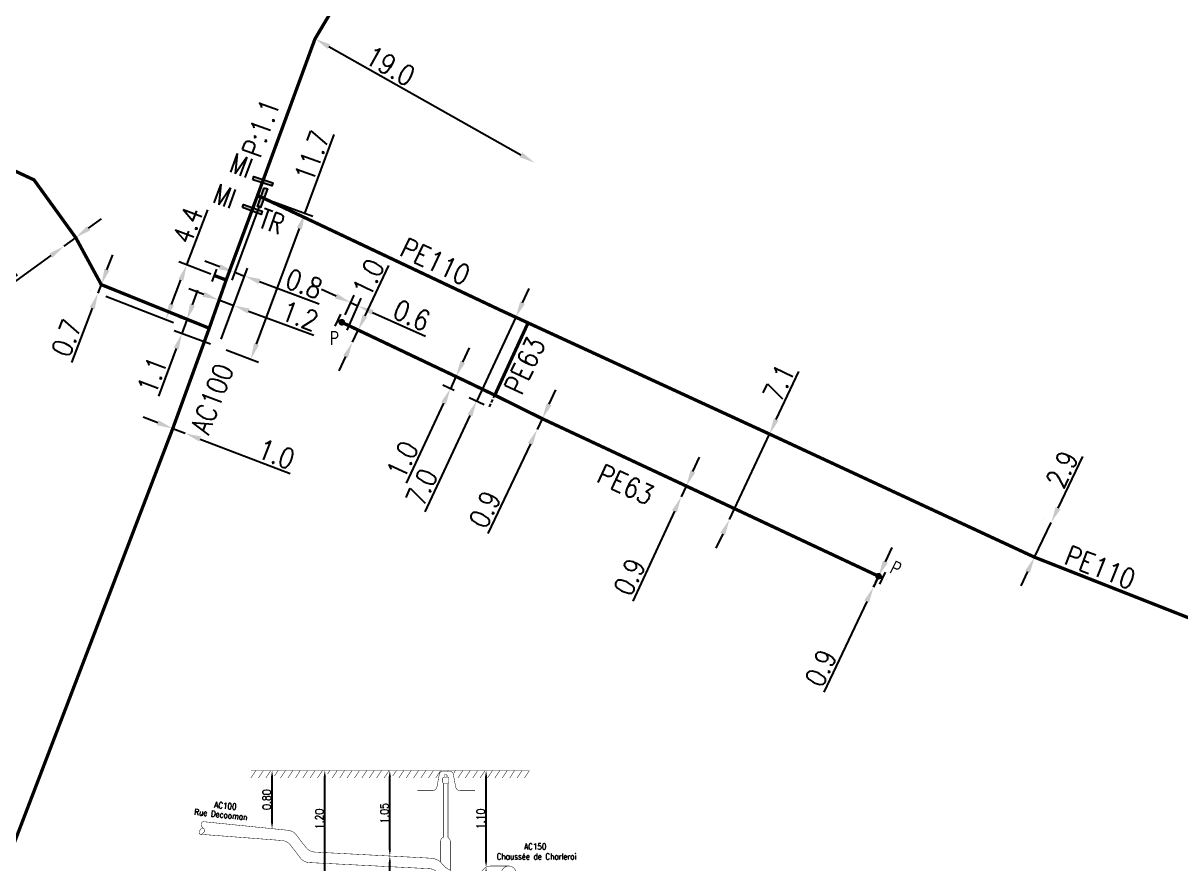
# Model space of a CAD drawing. Header units: millimetres. Extents: x 155997 to 157006, y 121209 to 122008.
# Drawn here: x 156590.5 to 156677.7, y 121473.3 to 121536.6 of the extents above; entities that cross this region are included whole.
import ezdxf
from ezdxf.enums import TextEntityAlignment as Align

# ---------------------------------------------------------------- set-up
doc = ezdxf.new("R2010")
doc.units = ezdxf.units.MM
for name, pattern in [('DASHED', [0.75, 0.5, -0.25]), ('L_25_AP', [2000, 1000, 1000]), ('L_25_PE', [2000, 1000, 1000])]:
    doc.linetypes.add(name, pattern=pattern)
doc.layers.get('0').update_dxf_attribs({"linetype": 'CONTINUOUS'})
for name, color, linetype in [('L_150', 1, 'CONTINUOUS'), ('L_300', 7, 'CONTINUOUS'), ('L_340', 7, 'CONTINUOUS'), ('L_900', 7, 'CONTINUOUS')]:
    doc.layers.add(name, color=color, linetype=linetype)
doc.styles.add('G_ROMANS', font='ROMANS.SHX', dxfattribs={"width": 0.75})
doc.styles.get("Standard").update_dxf_attribs({"font": 'romans.shx', "width": 0.85})
doc.dimstyles.get("Standard").update_dxf_attribs({"dimtxt": 1.5, "dimasz": 1.2, "dimexe": 0.625, "dimexo": 0.625, "dimgap": 0.25, "dimtad": 1, "dimdec": 1, "dimzin": 0, "dimdsep": 46, "dimtxsty": 'Standard', "dimcen": -0.5, "dimadec": 0, "dimazin": 0, "dimtfac": 1, "dimtdec": 1, "dimtmove": 0, "dimatfit": 3, "dimfxl": 0, "dimtolj": 1, "dimtzin": 0, "dimarcsym": 0})

# ---------------------------------------------------------------- blocks, each defined once
blk = doc.blocks.new('*D225')
at = {"layer": 'L_150', "color": 0, "linetype": 'Continuous', "lineweight": -2, "transparency": 16777216}
for p, q in [((156647.213, 121506.736), (156648.912, 121510.366)), ((156643.694, 121499.22), (156646.704, 121505.65)), ((156646.138, 121505.915), (156646.138, 121505.915)), ((156643.128, 121499.485), (156643.128, 121499.485)), ((156643.185, 121498.133), (156642.676, 121497.046))]:
    blk.add_line(p, q, dxfattribs=at)
at = {"layer": 'L_150', "color": 0, "linetype": 'Continuous', "transparency": 16777216}
for points in [[(156647.032, 121506.821), (156647.394, 121506.652), (156646.704, 121505.65)], [(156643.004, 121498.218), (156643.366, 121498.048), (156643.694, 121499.22)]]:
    blk.add_solid(points, dxfattribs=at)
at = {"layer": 'L_150', "color": 0, "linetype": 'Continuous', "transparency": 16777216, "insert": (156647.412, 121509.518), "char_height": 1.5, "attachment_point": 5, "rotation": 64.91203}
blk.add_mtext('\\A1;7.1', dxfattribs=at)
blk = doc.blocks.new('*D226')
at = {"layer": 'L_150', "color": 0, "linetype": 'Continuous', "lineweight": -2, "transparency": 16777216}
for p, q in [((156668.434, 121500.074), (156670.301, 121503.96)), ((156666.659, 121496.379), (156667.915, 121498.993)), ((156667.351, 121499.263), (156667.351, 121499.263)), ((156666.139, 121495.297), (156665.619, 121494.216))]:
    blk.add_line(p, q, dxfattribs=at)
at = {"layer": 'L_150', "color": 0, "linetype": 'Continuous', "transparency": 16777216}
for points in [[(156668.254, 121500.161), (156668.615, 121499.988), (156667.915, 121498.993)], [(156665.959, 121495.384), (156666.319, 121495.211), (156666.659, 121496.379)]]:
    blk.add_solid(points, dxfattribs=at)
at = {"layer": 'L_150', "color": 0, "linetype": 'Continuous', "transparency": 16777216, "insert": (156668.726, 121502.991), "char_height": 1.5, "attachment_point": 5, "rotation": 64.33827}
blk.add_mtext('\\A1;2.9', dxfattribs=at)
blk = doc.blocks.new('*D230')
at = {"layer": 'L_150', "color": 0, "linetype": 'Continuous', "lineweight": -2, "transparency": 16777216}
for p, q in [((156623.611, 121511.058), (156624.118, 121512.146)), ((156623.388, 121509.838), (156622.537, 121510.235)), ((156623.103, 121509.971), (156622.68, 121509.065)), ((156622.966, 121508.932), (156622.114, 121509.329)), ((156622.172, 121507.978), (156619.355, 121501.943))]:
    blk.add_line(p, q, dxfattribs=at)
at = {"layer": 'L_150', "color": 0, "linetype": 'Continuous', "transparency": 16777216}
for points in [[(156623.429, 121511.143), (156623.792, 121510.974), (156623.103, 121509.971)], [(156621.991, 121508.062), (156622.354, 121507.893), (156622.68, 121509.065)]]:
    blk.add_solid(points, dxfattribs=at)
at = {"layer": 'L_150', "color": 0, "linetype": 'Continuous', "transparency": 16777216, "insert": (156619.082, 121503.72), "char_height": 1.5, "attachment_point": 5, "rotation": 64.97831}
blk.add_mtext('\\A1;1.0', dxfattribs=at)
blk = doc.blocks.new('*D231')
at = {"layer": 'L_340', "color": 0, "linetype": 'Continuous', "lineweight": -2, "transparency": 16777216}
for p, q in [((156616.259, 121514.559), (156618.057, 121518.343)), ((156615.079, 121513.791), (156616.308, 121513.207)), ((156615.315, 121512.572), (156615.744, 121513.475)), ((156614.8, 121511.488), (156614.284, 121510.404))]:
    blk.add_line(p, q, dxfattribs=at)
at = {"layer": 'L_340', "color": 0, "linetype": 'Continuous', "transparency": 16777216}
for points in [[(156616.078, 121514.645), (156616.44, 121514.473), (156615.744, 121513.475)], [(156614.619, 121511.574), (156614.98, 121511.402), (156615.315, 121512.572)]]:
    blk.add_solid(points, dxfattribs=at)
at = {"layer": 'L_340', "color": 0, "linetype": 'Continuous', "transparency": 16777216, "insert": (156616.513, 121517.422), "char_height": 1.5, "attachment_point": 5, "rotation": 64.57909}
blk.add_mtext('\\A1;1.0', dxfattribs=at)
blk = doc.blocks.new('*D232')
at = {"layer": 'L_150', "color": 0, "linetype": 'Continuous', "lineweight": -2, "transparency": 16777216}
for p, q in [((156628.11, 121515.525), (156628.617, 121516.612)), ((156627.602, 121514.437), (156624.663, 121508.139)), ((156627.038, 121514.701), (156628.169, 121514.173)), ((156624.098, 121508.403), (156625.229, 121507.875)), ((156624.155, 121507.052), (156620.766, 121499.792))]:
    blk.add_line(p, q, dxfattribs=at)
at = {"layer": 'L_150', "color": 0, "linetype": 'Continuous', "transparency": 16777216}
for points in [[(156627.929, 121515.609), (156628.291, 121515.44), (156627.602, 121514.437)], [(156623.974, 121507.137), (156624.336, 121506.967), (156624.663, 121508.139)]]:
    blk.add_solid(points, dxfattribs=at)
at = {"layer": 'L_150', "color": 0, "linetype": 'Continuous', "transparency": 16777216, "insert": (156620.531, 121501.652), "char_height": 1.5, "attachment_point": 5, "rotation": 64.97831}
blk.add_mtext('\\A1;7.0', dxfattribs=at)
blk = doc.blocks.new('*D233')
at = {"layer": 'L_340', "color": 0, "linetype": 'Continuous', "lineweight": -2, "transparency": 16777216}
for p, q in [((156655.428, 121496.032), (156655.939, 121497.118)), ((156654.918, 121494.946), (156654.535, 121494.132)), ((156655.483, 121494.68), (156655.483, 121494.68)), ((156655.101, 121493.866), (156655.101, 121493.866)), ((156654.025, 121493.046), (156650.81, 121486.208))]:
    blk.add_line(p, q, dxfattribs=at)
at = {"layer": 'L_340', "color": 0, "linetype": 'Continuous', "transparency": 16777216}
for points in [[(156655.247, 121496.117), (156655.609, 121495.947), (156654.918, 121494.946)], [(156653.844, 121493.131), (156654.206, 121492.961), (156654.535, 121494.132)]]:
    blk.add_solid(points, dxfattribs=at)
at = {"layer": 'L_340', "color": 0, "linetype": 'Continuous', "transparency": 16777216, "insert": (156650.567, 121488.041), "char_height": 1.5, "attachment_point": 5, "rotation": 64.82338}
blk.add_mtext('\\A1;0.9', dxfattribs=at)
blk = doc.blocks.new('L_300_12')
at = {"color": 0, "linetype": 'Continuous', "const_width": 0.248, "flags": 128}
blk.add_lwpolyline([(-0.126, 0, 1), (0.126, 0, 1)], format="xyb", close=True, dxfattribs=at)
at = {"linetype": 'Continuous', "style": 'G_ROMANS', "width": 0.75}
blk.add_attdef('P', text='', height=1, dxfattribs=at).set_placement((0, 1.331), align=Align.MIDDLE_CENTER)
at = {"color": 0, "linetype": 'Continuous', "width": 0.75, "flags": 3}
for tag, p in [('DEF_LEG', (0, -5)), ('DEF_COUP', (0, -7.5)), ('DEF_TYPE', (0, -10))]:
    blk.add_attdef(tag, text='', height=1.2, dxfattribs=at).set_placement(p, align=Align.MIDDLE)
blk = doc.blocks.new('L_340_07')
at = {"color": 0, "linetype": 'Continuous', "const_width": 0.25, "flags": 128}
blk.add_lwpolyline([(0, 0), (0.35, 0)], dxfattribs=at)
at = {"color": 0, "linetype": 'Continuous', "flags": 128}
blk.add_lwpolyline([(0.35, -0.5), (0.35, 0.5)], dxfattribs=at)
at = {"color": 0, "linetype": 'Continuous', "width": 0.75, "flags": 3}
for tag, p in [('DEF_LEG', (0.723, -3.465)), ('DEF_COUP', (0.723, -5.965)), ('DEF_TYPE', (0.723, -8.465))]:
    blk.add_attdef(tag, text='', height=1.2, dxfattribs=at).set_placement(p, align=Align.MIDDLE)
blk = doc.blocks.new('*D654')
at = {"layer": 'L_150', "color": 0, "linetype": 'Continuous', "lineweight": -2, "transparency": 16777216}
for p, q in [((156595.451, 121521.137), (156596.424, 121521.84)), ((156594.479, 121520.434), (156593.587, 121519.79)), ((156592.615, 121519.087), (156588.451, 121516.077))]:
    blk.add_line(p, q, dxfattribs=at)
at = {"layer": 'L_150', "color": 0, "linetype": 'Continuous', "transparency": 16777216}
for points in [[(156595.334, 121521.299), (156595.569, 121520.975), (156594.479, 121520.434)], [(156592.498, 121519.249), (156592.732, 121518.925), (156593.587, 121519.79)]]:
    blk.add_solid(points, dxfattribs=at)
at = {"layer": 'L_150', "color": 0, "linetype": 'Continuous', "transparency": 16777216, "insert": (156588.929, 121517.657), "char_height": 1.5, "attachment_point": 5, "rotation": 35.86163}
blk.add_mtext('\\A1;1.1', dxfattribs=at)
blk = doc.blocks.new('*D655')
at = {"layer": 'L_150', "color": 0, "linetype": 'Continuous', "lineweight": -2, "transparency": 16777216}
for p, q in [((156603.265, 121515.364), (156603.683, 121516.489)), ((156603.944, 121513.832), (156602.262, 121514.456)), ((156602.848, 121514.239), (156602.468, 121513.214)), ((156604.625, 121512.413), (156601.882, 121513.431)), ((156602.05, 121512.089), (156600.72, 121508.503))]:
    blk.add_line(p, q, dxfattribs=at)
at = {"layer": 'L_150', "color": 0, "linetype": 'Continuous', "transparency": 16777216}
for points in [[(156603.078, 121515.433), (156603.453, 121515.294), (156602.848, 121514.239)], [(156601.863, 121512.158), (156602.238, 121512.019), (156602.468, 121513.214)]]:
    blk.add_solid(points, dxfattribs=at)
at = {"layer": 'L_150', "color": 0, "linetype": 'Continuous', "transparency": 16777216, "insert": (156600.239, 121510.081), "char_height": 1.5, "attachment_point": 5, "rotation": 69.64228}
blk.add_mtext('\\A1;1.1', dxfattribs=at)
blk = doc.blocks.new('*D656')
at = {"layer": 'L_340', "color": 0, "linetype": 'Continuous', "lineweight": -2, "transparency": 16777216}
for p, q in [((156602.832, 121518.385), (156604.423, 121522.522)), ((156604.644, 121517.689), (156602.249, 121518.61)), ((156601.685, 121515.402), (156602.402, 121517.265)), ((156596.733, 121516.021), (156601.838, 121514.058))]:
    blk.add_line(p, q, dxfattribs=at)
at = {"layer": 'L_340', "color": 0, "linetype": 'Continuous', "transparency": 16777216}
for points in [[(156602.215, 121517.337), (156602.588, 121517.193), (156602.832, 121518.385)], [(156601.499, 121515.474), (156601.872, 121515.331), (156601.255, 121514.282)]]:
    blk.add_solid(points, dxfattribs=at)
at = {"layer": 'L_340', "color": 0, "linetype": 'Continuous', "transparency": 16777216, "insert": (156602.909, 121521.373), "char_height": 1.5, "attachment_point": 5, "rotation": 68.96792}
blk.add_mtext('\\A1;4.4', dxfattribs=at)
blk = doc.blocks.new('*D657')
at = {"layer": 'L_150', "color": 0, "linetype": 'Continuous', "lineweight": -2, "transparency": 16777216}
for p, q in [((156600.663, 121506.496), (156599.543, 121506.926)), ((156601.783, 121506.065), (156602.717, 121505.706)), ((156603.837, 121505.276), (156610.613, 121502.671))]:
    blk.add_line(p, q, dxfattribs=at)
at = {"layer": 'L_150', "color": 0, "linetype": 'Continuous', "transparency": 16777216}
for points in [[(156600.735, 121506.682), (156600.592, 121506.309), (156601.783, 121506.065)], [(156603.909, 121505.462), (156603.765, 121505.089), (156602.717, 121505.706)]]:
    blk.add_solid(points, dxfattribs=at)
at = {"layer": 'L_150', "color": 0, "linetype": 'Continuous', "transparency": 16777216, "insert": (156609.577, 121504.141), "char_height": 1.5, "attachment_point": 5, "rotation": 338.9754}
blk.add_mtext('\\A1;1.0', dxfattribs=at)
blk = doc.blocks.new('*D658')
at = {"layer": 'L_150', "color": 0, "linetype": 'Continuous', "lineweight": -2, "transparency": 16777216}
for p, q in [((156596.832, 121518.019), (156597.262, 121519.139)), ((156596.401, 121516.898), (156596.15, 121516.245)), ((156595.567, 121516.469), (156595.567, 121516.469)), ((156595.719, 121515.125), (156594.15, 121511.045))]:
    blk.add_line(p, q, dxfattribs=at)
at = {"layer": 'L_150', "color": 0, "linetype": 'Continuous', "transparency": 16777216}
for points in [[(156596.645, 121518.09), (156597.018, 121517.947), (156596.401, 121516.898)], [(156595.533, 121515.197), (156595.906, 121515.053), (156596.15, 121516.245)]]:
    blk.add_solid(points, dxfattribs=at)
at = {"layer": 'L_150', "color": 0, "linetype": 'Continuous', "transparency": 16777216, "insert": (156593.786, 121512.884), "char_height": 1.5, "attachment_point": 5, "rotation": 68.96792}
blk.add_mtext('\\A1;0.7', dxfattribs=at)
blk = doc.blocks.new('*D661')
at = {"layer": 'L_150', "color": 0, "linetype": 'Continuous', "lineweight": -2, "transparency": 16777216}
blk.add_line((156613.537, 121534.813), (156627.997, 121526.659), dxfattribs=at)
at = {"layer": 'L_150', "color": 0, "linetype": 'Continuous', "transparency": 16777216}
for points in [[(156613.636, 121534.987), (156613.439, 121534.639), (156612.492, 121535.403)], [(156628.095, 121526.833), (156627.898, 121526.485), (156629.042, 121526.07)]]:
    blk.add_solid(points, dxfattribs=at)
at = {"layer": 'L_150', "color": 0, "linetype": 'Continuous', "transparency": 16777216, "insert": (156618.158, 121533.356), "char_height": 1.5, "attachment_point": 5, "rotation": 330.5804}
blk.add_mtext('\\A1;19.0', dxfattribs=at)
blk = doc.blocks.new('*D691')
at = {"layer": 'L_340', "color": 0, "linetype": 'Continuous', "lineweight": -2, "transparency": 16777216}
for p, q in [((156611.734, 121522.259), (156613.935, 121528.192)), ((156609.118, 121523.23), (156612.32, 121522.042)), ((156608.08, 121512.411), (156611.317, 121521.134)), ((156605.797, 121511.979), (156608.248, 121511.069))]:
    blk.add_line(p, q, dxfattribs=at)
at = {"layer": 'L_340', "color": 0, "linetype": 'Continuous', "transparency": 16777216}
for points in [[(156611.129, 121521.204), (156611.504, 121521.065), (156611.734, 121522.259)], [(156607.892, 121512.481), (156608.267, 121512.342), (156607.662, 121511.286)]]:
    blk.add_solid(points, dxfattribs=at)
at = {"layer": 'L_340', "color": 0, "linetype": 'Continuous', "transparency": 16777216, "insert": (156612.267, 121526.569), "char_height": 1.5, "attachment_point": 5, "rotation": 69.64228}
blk.add_mtext('\\A1;11.7', dxfattribs=at)
blk = doc.blocks.new('*D692')
at = {"layer": 'L_150', "color": 0, "linetype": 'Continuous', "lineweight": -2, "transparency": 16777216}
for p, q in [((156607.943, 121523.01), (156605.029, 121515.157)), ((156604.122, 121516.16), (156602.997, 121516.578)), ((156605.428, 121512.782), (156606.589, 121515.911)), ((156605.247, 121515.743), (156606.372, 121515.325)), ((156607.497, 121514.908), (156612.409, 121513.085))]:
    blk.add_line(p, q, dxfattribs=at)
at = {"layer": 'L_150', "color": 0, "linetype": 'Continuous', "transparency": 16777216}
for points in [[(156604.191, 121516.348), (156604.052, 121515.973), (156605.247, 121515.743)], [(156607.566, 121515.095), (156607.427, 121514.72), (156606.372, 121515.325)]]:
    blk.add_solid(points, dxfattribs=at)
at = {"layer": 'L_150', "color": 0, "linetype": 'Continuous', "transparency": 16777216, "insert": (156611.355, 121514.543), "char_height": 1.5, "attachment_point": 5, "rotation": 339.64228}
blk.add_mtext('\\A1;1.2', dxfattribs=at)
blk = doc.blocks.new('*D693')
at = {"layer": 'L_340', "color": 0, "linetype": 'Continuous', "lineweight": -2, "transparency": 16777216}
for p, q in [((156608.315, 121522.861), (156606.228, 121517.238)), ((156605.321, 121518.241), (156604.196, 121518.659)), ((156605.428, 121512.782), (156607.413, 121518.132)), ((156606.446, 121517.824), (156607.196, 121517.546)), ((156608.321, 121517.128), (156612.812, 121515.462))]:
    blk.add_line(p, q, dxfattribs=at)
at = {"layer": 'L_340', "color": 0, "linetype": 'Continuous', "transparency": 16777216}
for points in [[(156605.39, 121518.429), (156605.251, 121518.054), (156606.446, 121517.824)], [(156608.39, 121517.316), (156608.251, 121516.941), (156607.196, 121517.546)]]:
    blk.add_solid(points, dxfattribs=at)
at = {"layer": 'L_340', "color": 0, "linetype": 'Continuous', "transparency": 16777216, "insert": (156611.673, 121516.951), "char_height": 1.5, "attachment_point": 5, "rotation": 339.64228}
blk.add_mtext('\\A1;0.8', dxfattribs=at)
blk = doc.blocks.new('L_340_19')
at = {"linetype": 'Continuous'}
blk.add_hatch(color=0, dxfattribs=at).paths.add_polyline_path([(0.125, 0.75), (-0.125, 0.75), (-0.125, -0.75), (0.125, -0.75)])
at = {"color": 0, "linetype": 'Continuous'}
blk.add_lwpolyline([(-0.125, 0.75), (0.125, 0.75), (0.125, -0.75), (-0.125, -0.75)], close=True, dxfattribs=at)
at = {"color": 0, "linetype": 'Continuous', "width": 0.75}
for tag, height, flags, p in [('TR', 1, 8, (0, 1.981)), ('DEF_LEG', 1.2, 3, (0, -5)), ('DEF_COUP', 1.2, 3, (0, -7.5)), ('DEF_TYPE', 1.2, 3, (0, -10))]:
    blk.add_attdef(tag, text='', height=height, dxfattribs=dict(at, flags=flags)).set_placement(p, align=Align.MIDDLE)
blk = doc.blocks.new('L_340_16')
at = {"linetype": 'Continuous'}
blk.add_hatch(color=0, dxfattribs=at).paths.add_polyline_path([(0.125, 0.75), (-0.125, 0.75), (-0.125, -0.75), (0.125, -0.75)])
at = {"color": 0, "linetype": 'Continuous'}
blk.add_lwpolyline([(-0.125, 0.75), (0.125, 0.75), (0.125, -0.75), (-0.125, -0.75)], close=True, dxfattribs=at)
at = {"color": 0, "linetype": 'Continuous', "width": 0.75}
for tag, height, flags, p in [('MI', 1, 8, (0, 2.5)), ('DEF_LEG', 1.2, 3, (0, -5)), ('DEF_TYPE', 1.2, 3, (0, -6.939))]:
    blk.add_attdef(tag, text='', height=height, dxfattribs=dict(at, flags=flags)).set_placement(p, align=Align.MIDDLE)
blk = doc.blocks.new('*D967')
at = {"layer": 'L_150', "color": 0, "linetype": 'Continuous', "lineweight": -2, "transparency": 16777216}
blk.add_line((156328.56, 121350.5), (156328.56, 121365.15), dxfattribs=at)
at = {"layer": 'L_150', "color": 0, "linetype": 'Continuous', "transparency": 16777216}
for points in [[(156328.21, 121365.15), (156328.91, 121365.15), (156328.56, 121367.25)], [(156328.21, 121350.5), (156328.91, 121350.5), (156328.56, 121348.4)]]:
    blk.add_solid(points, dxfattribs=at)
at = {"layer": 'L_150', "color": 0, "linetype": 'Continuous', "transparency": 16777216, "insert": (156326.81, 121357.82), "char_height": 2.625, "attachment_point": 5, "rotation": 90}
blk.add_mtext('\\A1;0.80', dxfattribs=at)
blk = doc.blocks.new('*D968')
at = {"layer": 'L_150', "color": 0, "linetype": 'Continuous', "lineweight": -2, "transparency": 16777216}
for p, q in [((156345.67, 121329.6), (156345.67, 121365.15)), ((156337.9, 121327.5), (156346.76, 121327.5))]:
    blk.add_line(p, q, dxfattribs=at)
at = {"layer": 'L_150', "color": 0, "linetype": 'Continuous', "transparency": 16777216}
for points in [[(156345.32, 121365.15), (156346.02, 121365.15), (156345.67, 121367.25)], [(156345.32, 121329.6), (156346.02, 121329.6), (156345.67, 121327.5)]]:
    blk.add_solid(points, dxfattribs=at)
at = {"layer": 'L_150', "color": 0, "linetype": 'Continuous', "transparency": 16777216, "insert": (156343.92, 121351.54), "char_height": 2.625, "attachment_point": 5, "rotation": 90}
blk.add_mtext('\\A1;1.20', dxfattribs=at)
blk = doc.blocks.new('*D969')
at = {"layer": 'L_150', "color": 0, "linetype": 'Continuous', "lineweight": -2, "transparency": 16777216}
blk.add_line((156366.76, 121341.63), (156366.76, 121365.15), dxfattribs=at)
at = {"layer": 'L_150', "color": 0, "linetype": 'Continuous', "transparency": 16777216}
for points in [[(156366.41, 121365.15), (156367.11, 121365.15), (156366.76, 121367.25)], [(156366.41, 121341.63), (156367.11, 121341.63), (156366.76, 121339.53)]]:
    blk.add_solid(points, dxfattribs=at)
at = {"layer": 'L_150', "color": 0, "linetype": 'Continuous', "transparency": 16777216, "insert": (156365.01, 121353.39), "char_height": 2.625, "attachment_point": 5, "rotation": 90}
blk.add_mtext('\\A1;1.05', dxfattribs=at)
blk = doc.blocks.new('*D970')
at = {"layer": 'L_150', "color": 0, "linetype": 'Continuous', "lineweight": -2, "transparency": 16777216}
blk.add_line((156366.76, 121311.66), (156366.76, 121337.43), dxfattribs=at)
at = {"layer": 'L_150', "color": 0, "linetype": 'Continuous', "transparency": 16777216}
for points in [[(156366.41, 121337.43), (156367.11, 121337.43), (156366.76, 121339.53)], [(156366.41, 121311.66), (156367.11, 121311.66), (156366.76, 121309.56)]]:
    blk.add_solid(points, dxfattribs=at)
at = {"layer": 'L_150', "color": 0, "linetype": 'Continuous', "transparency": 16777216, "insert": (156365.01, 121324.54), "char_height": 2.625, "attachment_point": 5, "rotation": 90}
blk.add_mtext('\\A1;1.15', dxfattribs=at)
blk = doc.blocks.new('*D971')
at = {"layer": 'L_150', "color": 0, "linetype": 'Continuous', "lineweight": -2, "transparency": 16777216}
for p, q in [((156366.76, 121286.4), (156366.76, 121307.46)), ((156377.27, 121284.3), (156365.66, 121284.3))]:
    blk.add_line(p, q, dxfattribs=at)
at = {"layer": 'L_150', "color": 0, "linetype": 'Continuous', "transparency": 16777216}
for points in [[(156366.41, 121307.46), (156367.11, 121307.46), (156366.76, 121309.56)], [(156366.41, 121286.4), (156367.11, 121286.4), (156366.76, 121284.3)]]:
    blk.add_solid(points, dxfattribs=at)
at = {"layer": 'L_150', "color": 0, "linetype": 'Continuous', "transparency": 16777216, "insert": (156365.01, 121297.24), "char_height": 2.625, "attachment_point": 5, "rotation": 90}
blk.add_mtext('\\A1;0.90', dxfattribs=at)
blk = doc.blocks.new('*D972')
at = {"layer": 'L_150', "color": 0, "linetype": 'Continuous', "lineweight": -2, "transparency": 16777216}
blk.add_line((156397.99, 121337.98), (156397.99, 121365.15), dxfattribs=at)
at = {"layer": 'L_150', "color": 0, "linetype": 'Continuous', "transparency": 16777216}
for points in [[(156397.64, 121365.15), (156398.34, 121365.15), (156397.99, 121367.25)], [(156397.64, 121337.98), (156398.34, 121337.98), (156397.99, 121335.88)]]:
    blk.add_solid(points, dxfattribs=at)
at = {"layer": 'L_150', "color": 0, "linetype": 'Continuous', "transparency": 16777216, "insert": (156396.24, 121351.57), "char_height": 2.625, "attachment_point": 5, "rotation": 90}
blk.add_mtext('\\A1;1.10', dxfattribs=at)
blk = doc.blocks.new('*D973')
at = {"layer": 'L_150', "color": 0, "linetype": 'Continuous', "lineweight": -2, "transparency": 16777216}
blk.add_line((156397.99, 121315.26), (156397.99, 121333.78), dxfattribs=at)
at = {"layer": 'L_150', "color": 0, "linetype": 'Continuous', "transparency": 16777216}
for points in [[(156397.64, 121333.78), (156398.34, 121333.78), (156397.99, 121335.88)], [(156397.64, 121315.26), (156398.34, 121315.26), (156397.99, 121313.16)]]:
    blk.add_solid(points, dxfattribs=at)
at = {"layer": 'L_150', "color": 0, "linetype": 'Continuous', "transparency": 16777216, "insert": (156396.24, 121320.89), "char_height": 2.625, "attachment_point": 5, "rotation": 90}
blk.add_mtext('\\A1;1.05', dxfattribs=at)
blk = doc.blocks.new('*D913')
at = {"layer": 'L_340', "color": 0, "linetype": 'Continuous', "lineweight": -2, "transparency": 16777216}
for p, q in [((156614.08, 121516.032), (156612.984, 121516.521)), ((156614.769, 121514.63), (156615.431, 121516.114)), ((156614.903, 121513.459), (156615.979, 121515.869)), ((156615.176, 121515.543), (156615.724, 121515.298)), ((156616.82, 121514.809), (156620.812, 121513.028))]:
    blk.add_line(p, q, dxfattribs=at)
at = {"layer": 'L_340', "color": 0, "linetype": 'Continuous', "transparency": 16777216}
for points in [[(156614.162, 121516.214), (156613.999, 121515.849), (156615.176, 121515.543)], [(156616.901, 121514.992), (156616.738, 121514.627), (156615.724, 121515.298)]]:
    blk.add_solid(points, dxfattribs=at)
at = {"layer": 'L_340', "color": 0, "linetype": 'Continuous', "transparency": 16777216, "insert": (156619.771, 121514.588), "char_height": 1.5, "attachment_point": 5, "rotation": 335.95666}
blk.add_mtext('\\A1;0.6', dxfattribs=at)
blk = doc.blocks.new('*D914')
at = {"layer": 'L_150', "color": 0, "linetype": 'Continuous', "lineweight": -2, "transparency": 16777216}
for p, q in [((156630.114, 121507.89), (156630.627, 121508.975)), ((156629.601, 121506.805), (156629.216, 121505.992)), ((156628.703, 121504.907), (156625.508, 121498.151))]:
    blk.add_line(p, q, dxfattribs=at)
at = {"layer": 'L_150', "color": 0, "linetype": 'Continuous', "transparency": 16777216}
for points in [[(156629.933, 121507.975), (156630.295, 121507.804), (156629.601, 121506.805)], [(156628.522, 121504.992), (156628.884, 121504.821), (156629.216, 121505.992)]]:
    blk.add_solid(points, dxfattribs=at)
at = {"layer": 'L_150', "color": 0, "linetype": 'Continuous', "transparency": 16777216, "insert": (156625.269, 121499.984), "char_height": 1.5, "attachment_point": 5, "rotation": 64.68578}
blk.add_mtext('\\A1;0.9', dxfattribs=at)
blk = doc.blocks.new('*D915')
at = {"layer": 'L_150', "color": 0, "linetype": 'Continuous', "lineweight": -2, "transparency": 16777216}
for p, q in [((156640.943, 121502.826), (156641.448, 121503.915)), ((156640.438, 121501.738), (156640.06, 121500.921)), ((156639.555, 121499.832), (156636.419, 121493.068))]:
    blk.add_line(p, q, dxfattribs=at)
at = {"layer": 'L_150', "color": 0, "linetype": 'Continuous', "transparency": 16777216}
for points in [[(156640.761, 121502.91), (156641.124, 121502.742), (156640.438, 121501.738)], [(156639.374, 121499.916), (156639.736, 121499.748), (156640.06, 121500.921)]]:
    blk.add_solid(points, dxfattribs=at)
at = {"layer": 'L_150', "color": 0, "linetype": 'Continuous', "transparency": 16777216, "insert": (156636.166, 121494.9), "char_height": 1.5, "attachment_point": 5, "rotation": 65.12963}
blk.add_mtext('\\A1;0.9', dxfattribs=at)
blk = doc.blocks.new('detail02')
at = {"layer": 'L_150', "linetype": 'L_25_AP', "const_width": 0.15, "flags": 128}
for points in [[(156306.2, 121350.68), (156305.99, 121350.59), (156305.77, 121350.44), (156305.67, 121350.3), (156305.6, 121350.07), (156305.55, 121349.73), (156305.6, 121349.46), (156305.74, 121349.15), (156305.94, 121348.88), (156306.16, 121348.66), (156306.37, 121348.47), (156306.51, 121348.24), (156306.62, 121347.85), (156306.58, 121347.52), (156306.5, 121347.28), (156306.34, 121347.09), (156306.07, 121346.86), (156305.83, 121346.7), (156305.59, 121346.56), (156305.4, 121346.55), (156305.25, 121346.59), (156305.09, 121346.69), (156304.96, 121346.85), (156304.9, 121347.14), (156304.91, 121347.42), (156305.04, 121347.7), (156305.25, 121348.05), (156305.46, 121348.28), (156305.76, 121348.55), (156306.16, 121348.66)], [(156423.62, 121307.67), (156392.02, 121305.67), (156391.44, 121306), (156391.03, 121306.41), (156390.78, 121306.76), (156390.53, 121307.16), (156390.38, 121307.79), (156390.32, 121308.62), (156390.36, 121309.14), (156390.38, 121309.62), (156390.54, 121310.24), (156390.72, 121310.99), (156391.01, 121311.57), (156391.5, 121312.2), (156392.02, 121312.76), (156421.42, 121314.73), (156422.19, 121314.6), (156422.65, 121314.42), (156423.23, 121314.01), (156423.57, 121313.35), (156423.72, 121312.57), (156423.68, 121311.77), (156423.43, 121311.09), (156423.17, 121310.84), (156422.97, 121310.52), (156422.84, 121310.16), (156422.76, 121309.6), (156422.69, 121309.01), (156422.76, 121308.59), (156422.91, 121308.13), (156423.09, 121307.81), (156423.3, 121307.71), (156423.62, 121307.67), (156423.87, 121307.85), (156424.1, 121308.17), (156424.22, 121308.57), (156424.24, 121309.12), (156424.22, 121309.58), (156424.16, 121309.97), (156424.01, 121310.29), (156423.78, 121310.67), (156423.43, 121311.09)]]:
    blk.add_lwpolyline(points, dxfattribs=at)
for points in [[(156306.2, 121350.68), (156333.69, 121347.88, -0.207479), (156336.47, 121346.32), (156339.47, 121342.38, 0.220259), (156342.44, 121340.81), (156380.14, 121338.82), (156381.15, 121338.65), (156381.78, 121338.44), (156382.38, 121338.18), (156382.97, 121337.77), (156383.35, 121337.49), (156383.75, 121336.97), (156384.56, 121336.06), (156385.48, 121335.37), (156385.97, 121335.15), (156386.39, 121334.84), (156386.64, 121334.45), (156386.92, 121333.77), (156387.13, 121332.85), (156387.19, 121331.57)], [(156305.59, 121346.56), (156331.83, 121344.55, -0.207479), (156334.61, 121342.99), (156337.67, 121338.97, 0.22075), (156340.65, 121337.4), (156379.73, 121335.41), (156380.59, 121335.27), (156381.21, 121334.98), (156381.74, 121334.6), (156382.15, 121334.11), (156382.46, 121333.61), (156382.76, 121332.98), (156382.98, 121332.25), (156383.08, 121331.57)], [(156405.34, 121331.54), (156401.73, 121331.54, 0.224521), (156399.03, 121330.26), (156392.02, 121321.72), (156391.44, 121322.55), (156391.25, 121323.36), (156391.11, 121324), (156390.99, 121324.91), (156390.98, 121325.6), (156391.08, 121326.32), (156391.24, 121327.24), (156391.45, 121327.83), (156391.68, 121328.21), (156392.02, 121328.6), (156396.85, 121334.91, -0.233544), (156399.63, 121336.29), (156405.34, 121336.29)], [(156336.14, 121324.65), (156370.92, 121307.51, 0.114981), (156373.79, 121306.84), (156378.36, 121306.84), (156378.83, 121307.22), (156379.05, 121307.45), (156379.22, 121307.73), (156379.33, 121308.04), (156379.33, 121308.4), (156379.27, 121308.74), (156379.15, 121309.12), (156378.93, 121309.4), (156378.36, 121309.84), (156373.79, 121309.84, -0.114981), (156372.24, 121310.2), (156337.47, 121327.34)]]:
    blk.add_lwpolyline(points, format="xyb", dxfattribs=at)
for points in [[(156405.34, 121331.54), (156405.29, 121331.54), (156405.12, 121331.55), (156405.03, 121331.56), (156404.86, 121331.59), (156404.68, 121331.63), (156404.53, 121331.68), (156404.35, 121331.76), (156404.17, 121331.85), (156404.08, 121331.91), (156404.03, 121331.94), (156403.9, 121332.03), (156403.79, 121332.12), (156403.63, 121332.27), (156403.55, 121332.36), (156403.46, 121332.46), (156403.38, 121332.57), (156403.32, 121332.67), (156403.25, 121332.76), (156403.18, 121332.94), (156403.1, 121333.14), (156403.06, 121333.26), (156403, 121333.51), (156402.98, 121333.64), (156402.97, 121333.85), (156402.97, 121334.03), (156402.99, 121334.22), (156403.01, 121334.35), (156403.07, 121334.59), (156403.12, 121334.75), (156403.2, 121334.93), (156403.33, 121335.18), (156403.42, 121335.31), (156403.51, 121335.43), (156403.62, 121335.55), (156403.75, 121335.67), (156403.89, 121335.79), (156404.05, 121335.91), (156404.19, 121335.99), (156404.33, 121336.06), (156404.51, 121336.14), (156404.68, 121336.19), (156404.84, 121336.23), (156404.99, 121336.26), (156405.13, 121336.28), (156405.27, 121336.29), (156405.34, 121336.29), (156405.42, 121336.29), (156405.55, 121336.28), (156405.69, 121336.26), (156405.84, 121336.23), (156406.01, 121336.19), (156406.17, 121336.14), (156406.35, 121336.06), (156406.5, 121335.99), (156406.63, 121335.91), (156406.8, 121335.79), (156406.94, 121335.67), (156407.07, 121335.55), (156407.17, 121335.43), (156407.27, 121335.31), (156407.35, 121335.18), (156407.49, 121334.93), (156407.57, 121334.75), (156407.62, 121334.59), (156407.68, 121334.35), (156407.7, 121334.22), (156407.71, 121334.03), (156407.71, 121333.85), (156407.7, 121333.64), (156407.68, 121333.51), (156407.62, 121333.26), (156407.58, 121333.14), (156407.51, 121332.94), (156407.44, 121332.76), (156407.36, 121332.67), (156407.3, 121332.57), (156407.22, 121332.46), (156407.14, 121332.36), (156407.05, 121332.27), (156406.89, 121332.12), (156406.78, 121332.03), (156406.66, 121331.94), (156406.61, 121331.91), (156406.51, 121331.85), (156406.34, 121331.76), (156406.16, 121331.68), (156406, 121331.63), (156405.82, 121331.59), (156405.65, 121331.56), (156405.56, 121331.55), (156405.4, 121331.54)], [(156336.81, 121324.5), (156336.96, 121324.5), (156337.1, 121324.52), (156337.23, 121324.56), (156337.42, 121324.62), (156337.6, 121324.72), (156337.71, 121324.8), (156337.83, 121324.9), (156338, 121325.09), (156338.08, 121325.2), (156338.18, 121325.39), (156338.24, 121325.56), (156338.29, 121325.75), (156338.3, 121325.9), (156338.3, 121326.09), (156338.29, 121326.24), (156338.24, 121326.43), (156338.19, 121326.56), (156338.09, 121326.78), (156337.98, 121326.93), (156337.89, 121327.04), (156337.79, 121327.13), (156337.72, 121327.18), (156337.56, 121327.29), (156337.47, 121327.34), (156337.39, 121327.38), (156337.31, 121327.41), (156337.19, 121327.45), (156337.09, 121327.47), (156336.99, 121327.48), (156336.88, 121327.49), (156336.81, 121327.5), (156336.74, 121327.49), (156336.62, 121327.48), (156336.52, 121327.47), (156336.43, 121327.45), (156336.31, 121327.41), (156336.23, 121327.38), (156336.14, 121327.34), (156336.05, 121327.29), (156335.89, 121327.18), (156335.83, 121327.13), (156335.73, 121327.04), (156335.63, 121326.93), (156335.53, 121326.78), (156335.42, 121326.56), (156335.37, 121326.43), (156335.33, 121326.24), (156335.31, 121326.09), (156335.31, 121325.9), (156335.33, 121325.75), (156335.37, 121325.56), (156335.44, 121325.39), (156335.54, 121325.2), (156335.61, 121325.09), (156335.78, 121324.9), (156335.9, 121324.8), (156336.01, 121324.72), (156336.2, 121324.62), (156336.38, 121324.56), (156336.51, 121324.52), (156336.65, 121324.5)]]:
    blk.add_lwpolyline(points, close=True, dxfattribs=at)
at = {"layer": 'L_300', "linetype": 'Continuous', "const_width": 0.15, "flags": 128}
for points in [[(156375.74, 121360.74), (156380.58, 121360.74, 0.364278), (156382.06, 121361.98), (156382.83, 121366.13, -0.364278), (156383.82, 121366.95), (156386.36, 121366.95, -0.364278), (156387.35, 121366.13), (156388.12, 121361.98, 0.364278), (156389.6, 121360.74), (156394.44, 121360.74)], [(156385.32, 121365.12), (156385.32, 121365.71, 0.414214), (156385.07, 121365.96), (156385.07, 121365.96), (156384.77, 121365.96, 0.414214), (156384.52, 121365.71), (156384.52, 121365.12)], [(156384.25, 121345.62, 0.335619), (156383.16, 121344.17), (156383.16, 121337.63)], [(156386.39, 121334.84), (156386.39, 121344.17, 0.268416), (156385.64, 121345.47, 0.268416)]]:
    blk.add_lwpolyline(points, format="xyb", dxfattribs=at)
blk.add_lwpolyline([(156383.92, 121364.62), (156383.92, 121363.53, 0.414214), (156384.42, 121363.03), (156385.42, 121363.03, 0.414214), (156385.92, 121363.53), (156385.92, 121364.62, 0.414214), (156385.42, 121365.12), (156384.42, 121365.12, 0.414214)], format="xyb", close=True, dxfattribs=at)
for points in [[(156384.25, 121363.06), (156384.25, 121345.62)], [(156385.64, 121363.08), (156385.64, 121345.47)], [(156392.02, 121328.6), (156392.02, 121331.57), (156378.36, 121331.57), (156378.36, 121309.84)], [(156392.02, 121312.76), (156392.02, 121321.72)], [(156378.36, 121306.92), (156378.36, 121284.3), (156392.02, 121284.3), (156392.02, 121305.67)]]:
    blk.add_lwpolyline(points, dxfattribs=at)
at = {"layer": 'L_900', "color": 7, "linetype": 'Continuous', "const_width": 0.15, "flags": 128}
for points in [[(156412.04, 121367.25), (156321.7, 121367.25)], [(156323.32, 121367.25), (156321.72, 121364.84)], [(156325.72, 121367.25), (156324.12, 121364.84)], [(156328.12, 121367.25), (156326.52, 121364.84)], [(156330.51, 121367.25), (156329.37, 121365.52)], [(156332.91, 121367.25), (156331.31, 121364.84)], [(156335.31, 121367.25), (156333.71, 121364.84)], [(156337.71, 121367.25), (156336.11, 121364.84)], [(156340.11, 121367.25), (156338.51, 121364.84)], [(156342.5, 121367.25), (156340.9, 121364.84)], [(156344.9, 121367.25), (156343.3, 121364.84)], [(156347.3, 121367.25), (156346.56, 121366.13)], [(156349.7, 121367.25), (156348.1, 121364.84)], [(156352.09, 121367.25), (156350.5, 121364.84)], [(156354.49, 121367.25), (156352.89, 121364.84)], [(156356.89, 121367.25), (156355.29, 121364.84)], [(156359.29, 121367.25), (156357.69, 121364.84)], [(156361.69, 121367.25), (156360.09, 121364.84)], [(156364.08, 121367.25), (156362.49, 121364.84)], [(156366.48, 121367.25), (156364.88, 121364.84)], [(156368.88, 121367.25), (156367.74, 121365.54)], [(156371.28, 121367.25), (156369.68, 121364.84)], [(156373.68, 121367.25), (156372.08, 121364.84)], [(156376.07, 121367.25), (156374.47, 121364.84)], [(156378.47, 121367.25), (156376.87, 121364.84)], [(156380.87, 121367.25), (156379.27, 121364.84)], [(156383.27, 121367.25), (156381.67, 121364.84)], [(156385.66, 121367.25), (156385.52, 121367.03)], [(156388.06, 121367.25), (156387.54, 121366.46)], [(156390.46, 121367.25), (156388.86, 121364.84)], [(156392.86, 121367.25), (156391.26, 121364.84)], [(156395.26, 121367.25), (156393.66, 121364.84)], [(156397.65, 121367.25), (156396.06, 121364.84)], [(156400.05, 121367.25), (156398.45, 121364.84)], [(156402.45, 121367.25), (156400.85, 121364.84)], [(156404.85, 121367.25), (156403.25, 121364.84)], [(156407.25, 121367.25), (156405.65, 121364.84)], [(156409.64, 121367.25), (156408.04, 121364.84)], [(156412.04, 121367.25), (156410.44, 121364.84)]]:
    blk.add_lwpolyline(points, dxfattribs=at)
at = {"layer": 'L_150', "linetype": 'Continuous', "width": 0.85}
for s, rotation, p in [('Rue Decooman', 354.182, (156303.26, 121352.87)), ('AC100', 354.182, (156309.72, 121355.21)), ('AC100', 333.7636, (156344.26, 121315.33)), ('Rue Decooman', 333.7636, (156336.5, 121312.88)), ('Traversée', 333.7636, (156341.04, 121313.69)), ('Traversée', 3.8574, (156402.39, 121299.45)), ('AC200', 3.8574, (156403.79, 121302.35)), ('Chaussée de Charleroi', 3.8574, (156394.82, 121296.18))]:
    blk.add_text(s, height=2, rotation=rotation, dxfattribs=at).set_placement(p)
for s, p in [('AC150', (156410.34, 121341.61)), ('Chaussée de Charleroi', (156401.43, 121338.38))]:
    blk.add_text(s, height=2, dxfattribs=at).set_placement(p)
at = {"layer": 'L_300', "linetype": 'Continuous', "width": 0.85}
blk.add_text('Siphon Ø350', height=2, rotation=270, dxfattribs=at).set_placement((156383.78, 121317.72))
at = {"layer": 'L_150', "linetype": 'Continuous'}
for base, p1, p2, text, picture, middle in [((156328.56, 121367.25), (156328.56, 121348.4), (156328.56, 121367.25), '0.80', '*D967', (156328.56, 121357.82)), ((156345.67, 121367.25), (156336.81, 121327.5), (156345.67, 121367.25), '1.20', '*D968', (156345.67, 121351.54)), ((156366.76, 121367.25), (156366.76, 121339.53), (156366.76, 121367.25), '1.05', '*D969', (156366.76, 121353.39)), ((156397.99, 121367.25), (156397.99, 121335.88), (156397.99, 121367.25), '1.10', '*D972', (156397.99, 121351.57)), ((156366.76, 121339.53), (156366.76, 121309.56), (156366.76, 121339.53), '1.15', '*D970', (156366.76, 121324.54)), ((156397.99, 121335.88), (156397.99, 121313.16), (156397.99, 121335.88), '1.05', '*D973', (156397.99, 121320.89)), ((156366.76, 121309.56), (156378.36, 121284.3), (156366.76, 121309.56), '0.90', '*D971', (156366.76, 121297.24))]:
    dim = blk.add_linear_dim(base=base, p1=p1, p2=p2, angle=270, text=text, dimstyle='Standard', override={"dimscale": 1.75, "dimatfit": 0}, dxfattribs=at)
    dim.commit()
    dim.dimension.update_dxf_attribs({"geometry": picture, "text_midpoint": middle, "dimtype": 160})

msp = doc.modelspace()

# ---------------------------------------------------------------- linework, layer by layer
at = {"layer": 'L_150', "linetype": 'L_25_AP', "ltscale": 0.5, "const_width": 0.25, "flags": 128}
for points in [[(156664.074, 121625.548), (156664.074, 121625.548), (156646.118, 121593.695), (156642.137, 121586.815), (156642.137, 121586.815), (156628.683, 121562.206), (156624.305, 121555.61), (156615.971, 121541.211), (156612.492, 121535.403), (156612.492, 121535.403), (156608.558, 121524.678), (156608.161, 121523.596), (156607.776, 121522.559), (156605.803, 121517.243), (156604.53, 121513.615), (156601.783, 121506.065), (156584.481, 121460.839), (156580.738, 121450.838), (156580.524, 121450.839), (156579.89, 121449.192)], [(156608.532, 121523.447), (156608.161, 121523.596)], [(156605.803, 121517.243), (156605.227, 121517.464)]]:
    msp.add_lwpolyline(points, dxfattribs=at)
at = {"layer": 'L_150', "linetype": 'L_25_PE', "ltscale": 0.5, "const_width": 0.25, "flags": 128}
for points in [[(156578.876, 121530.605), (156578.626, 121530.041), (156580.658, 121529.067), (156589.041, 121525.855), (156591.336, 121524.783), (156594.479, 121520.434), (156594.479, 121520.434), (156596.401, 121516.898), (156596.401, 121516.898), (156596.401, 121516.898), (156604.53, 121513.615)], [(156750.155, 121476.456), (156750.155, 121476.456), (156750.155, 121476.456), (156750.155, 121476.456), (156750.155, 121476.456), (156750.155, 121476.456), (156749.493, 121476.672), (156748.458, 121473.485), (156746.665, 121468.271), (156746.309, 121467.174), (156746.025, 121467.27), (156729.227, 121472.709), (156698.189, 121483.244), (156686.634, 121487.021), (156687.233, 121488.286), (156666.659, 121496.379), (156646.704, 121505.65), (156628.532, 121514.016), (156626.471, 121514.965), (156626.471, 121514.965), (156608.532, 121523.447)], [(156654.918, 121494.946), (156640.987, 121501.481), (156629.601, 121506.805), (156626.027, 121508.575), (156623.955, 121509.573), (156614.514, 121514.06), (156614.514, 121514.06)], [(156626.027, 121508.575), (156628.532, 121514.016)]]:
    msp.add_lwpolyline(points, dxfattribs=at)
at = {"layer": 'L_150', "color": 7, "linetype": 'DASHED', "ltscale": 0.5, "flags": 128}
msp.add_lwpolyline([(156625.616, 121507.694), (156626.027, 121508.575)], dxfattribs=at)
at = {"layer": 'L_340', "color": 7, "linetype": 'DASHED', "ltscale": 0.5, "flags": 128}
msp.add_lwpolyline([(156654.535, 121494.132), (156654.918, 121494.946)], dxfattribs=at)
msp.add_lwpolyline([(156654.535, 121494.132), (156654.918, 121494.946)], dxfattribs=at)

# ---------------------------------------------------------------- block references
at = {"layer": 'L_300'}
ref = msp.add_blockref('L_300_12', (156614.514, 121514.06), dxfattribs=dict(at, rotation=154.5790880734081))
ref.add_attrib('P', 'P', dxfattribs={"layer": '0', "linetype": 'Continuous', "height": 1, "style": 'G_ROMANS', "width": 0.75}).set_placement((156613.943, 121512.858), align=Align.MIDDLE_CENTER)
ref = msp.add_blockref('L_300_12', (156654.918, 121494.946), dxfattribs=at)
ref.add_attrib('P', 'P', dxfattribs={"layer": '0', "linetype": 'Continuous', "height": 1, "rotation": 333.68202, "style": 'G_ROMANS', "width": 0.75}).set_placement((156656.203, 121495.531), align=Align.MIDDLE_CENTER)
at = {"layer": 'L_340', "linetype": 'Continuous'}
ref = msp.add_blockref('L_340_16', (156608.558, 121524.678), dxfattribs=dict(at, rotation=71.54638692162874))
ref.add_attrib('MI', 'MI', dxfattribs={"layer": '0', "color": 0, "linetype": 'Continuous', "height": 1.5, "rotation": 339.64228, "width": 0.75, "flags": 8}).set_placement((156606.923, 121525.861), align=Align.MIDDLE)
ref = msp.add_blockref('L_340_16', (156607.776, 121522.559), dxfattribs=dict(at, rotation=69.64228099549499))
ref.add_attrib('MI', 'MI', dxfattribs={"layer": '0', "color": 0, "linetype": 'Continuous', "height": 1.5, "rotation": 339.64228, "width": 0.75, "flags": 8}).set_placement((156605.687, 121523.546), align=Align.MIDDLE)
ref = msp.add_blockref('L_340_19', (156608.532, 121523.447), dxfattribs=dict(at, rotation=340.083493700054))
ref.add_attrib('TR', 'TR', dxfattribs={"layer": '0', "color": 0, "linetype": 'Continuous', "height": 1.5, "rotation": 340.08349, "width": 0.75, "flags": 8}).set_placement((156609.221, 121521.662), align=Align.MIDDLE)
at = {"layer": 'L_340', "ltscale": 0.5, "rotation": 158.9679239315738}
msp.add_blockref('L_340_07', (156605.227, 121517.464), dxfattribs=at)
at = {"layer": 'L_340'}
for p, rotation in [((156614.514, 121514.06), 154.5790880731879), ((156654.918, 121494.946), 334.8233769761847)]:
    msp.add_blockref('L_340_07', p, dxfattribs=dict(at, rotation=rotation))
at = {"layer": 'L_900', "color": 7, "linetype": 'Continuous', "xscale": 0.23203125, "yscale": 0.23203125, "zscale": 0.23203125}
msp.add_blockref('detail02', (120336.149, 93319.322), dxfattribs=at)

# ---------------------------------------------------------------- texts
at = {"layer": 'L_150', "linetype": 'Continuous', "width": 0.85}
for s, rotation, p in [('P:1.1', 69.85472, (156608.362, 121526.357)), ('PE110', 334.69394, (156618.755, 121519.138)), ('PE63', 65.27846, (156628.053, 121508.505)), ('AC100', 68.98368, (156604.47, 121505.514)), ('PE63', 335.02253, (156633.574, 121502.099)), ('PE110', 338.52816, (156668.789, 121495.914))]:
    msp.add_text(s, height=1.5, rotation=rotation, dxfattribs=at).set_placement(p)

# ---------------------------------------------------------------- dimensions: what is measured, and where the dimension line sits
at = {"layer": 'L_150', "linetype": 'Continuous'}
for base, p1, p2, angle, picture, middle in [((156629.042, 121526.07), (156612.492, 121535.403), (156629.042, 121526.07), 150.5804, '*D661', (156617.667, 121532.484)), ((156606.372, 121515.325), (156608.161, 121523.596), (156605.211, 121512.196), 159.64228, '*D692', (156611.007, 121513.605)), ((156593.587, 121519.79), (156594.479, 121520.434), (156593.587, 121519.79), 35.86163, '*D654', (156589.515, 121516.846)), ((156596.15, 121516.245), (156596.401, 121516.898), (156596.15, 121516.245), 68.96792, '*D658', (156594.719, 121512.525)), ((156602.468, 121513.214), (156604.53, 121513.615), (156605.211, 121512.196), 69.64228, '*D655', (156601.176, 121509.733)), ((156602.717, 121505.706), (156601.783, 121506.065), (156602.717, 121505.706), 158.9754, '*D657', (156609.218, 121503.208))]:
    dim = msp.add_linear_dim(base=base, p1=p1, p2=p2, angle=angle, dimstyle='Standard', dxfattribs=at)
    dim.commit()
    dim.dimension.update_dxf_attribs({"geometry": picture, "text_midpoint": middle, "dimtype": 160})
for base, p1, p2, angle, picture, middle in [((156624.6628, 121508.1394), (156626.4714, 121514.965), (156623.5319, 121508.6673), 64.97831, '*D232', (156621.4371, 121501.2288)), ((156622.68, 121509.065), (156623.955, 121509.573), (156623.532, 121508.667), 64.97831, '*D230', (156619.988, 121503.297)), ((156643.694, 121499.22), (156646.704, 121505.65), (156643.694, 121499.22), 64.91203, '*D225', (156648.317, 121509.094)), ((156629.601, 121506.805), (156629.216, 121505.992), (156629.601, 121506.805), 244.68578, '*D914', (156626.173, 121499.557)), ((156667.915, 121498.993), (156666.659, 121496.379), (156667.915, 121498.993), 244.33827, '*D226', (156669.628, 121502.558)), ((156640.06, 121500.921), (156640.438, 121501.738), (156640.06, 121500.921), 65.12963, '*D915', (156637.074, 121494.479))]:
    dim = msp.add_linear_dim(base=base, p1=p1, p2=p2, angle=angle, dimstyle='Standard', override={"dimatfit": 0}, dxfattribs=at)
    dim.commit()
    dim.dimension.update_dxf_attribs({"geometry": picture, "text_midpoint": middle, "dimtype": 160})
at = {"layer": 'L_340', "linetype": 'Continuous'}
for base, p1, p2, angle, picture, middle in [((156607.662, 121511.286), (156608.532, 121523.447), (156605.211, 121512.196), 69.64228, '*D691', (156613.204, 121526.221)), ((156601.255, 121514.282), (156605.227, 121517.464), (156596.15, 121516.245), 68.96792, '*D656', (156603.843, 121521.014)), ((156607.196, 121517.546), (156608.532, 121523.447), (156605.211, 121512.196), 339.64228, '*D693', (156611.325, 121516.013))]:
    dim = msp.add_linear_dim(base=base, p1=p1, p2=p2, angle=angle, dimstyle='Standard', dxfattribs=at)
    dim.commit()
    dim.dimension.update_dxf_attribs({"geometry": picture, "text_midpoint": middle, "dimtype": 160})
for base, p1, p2, angle, picture, middle in [((156615.315, 121512.572), (156614.514, 121514.06), (156615.315, 121512.572), 64.57909, '*D231', (156617.416, 121516.993)), ((156615.724, 121515.298), (156614.514, 121514.06), (156614.649, 121512.889), 155.95666, '*D913', (156619.364, 121513.674)), ((156654.535, 121494.132), (156654.918, 121494.946), (156654.535, 121494.132), 64.82338, '*D233', (156651.472, 121487.615))]:
    dim = msp.add_linear_dim(base=base, p1=p1, p2=p2, angle=angle, dimstyle='Standard', override={"dimatfit": 0}, dxfattribs=at)
    dim.commit()
    dim.dimension.update_dxf_attribs({"geometry": picture, "text_midpoint": middle, "dimtype": 160})

doc.saveas('drawing.dxf')
